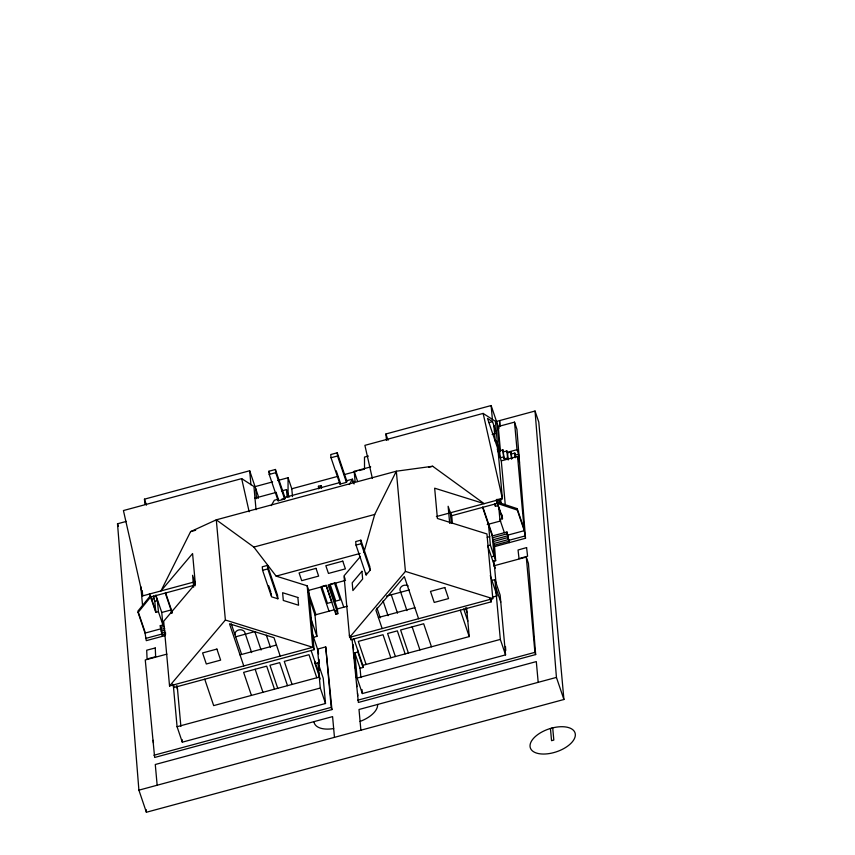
<?xml version="1.0" encoding="UTF-8"?>
<svg xmlns="http://www.w3.org/2000/svg" width="855" height="855" viewBox="0 0 855 855"><rect width="100%" height="100%" fill="white"/><g stroke="black" fill="none" stroke-linecap="round" stroke-linejoin="round"><path stroke-width="1.28" d="M363.867 552.426L374.725 514.443L396.335 471.212L432.673 466.253L484.187 503.659L434.661 488.194L437.407 518.483L486.933 533.948L492.801 598.671L349.588 637.349L344.02 575.875L360.415 556.509M190.59 531.628L160.943 590.955L192.578 553.57L195.325 583.858L163.679 621.243L169.547 685.977L312.759 647.299L307.191 585.814L276.133 576.12L253.839 547.082L216.294 519.829L190.59 531.628L195.656 530.26M271.195 505.636L274.337 500.261L278.121 499.235M278.132 500.816L284.64 499.053L285.143 498.198L275.428 469.481L268.919 471.244L269.207 474.429L278.132 500.816L278.634 499.961M339.948 484.122L346.457 482.359L346.959 481.504L337.244 452.787L330.735 454.55L331.024 457.735L339.948 484.122L340.45 483.267M349.31 484.539L352.452 479.163L354.077 483.983M165.004 635.607L146.28 640.662L145.051 633.095L138.072 612.469L150.608 597.025L193.604 585.418M169.547 685.977L225.378 620.025L216.294 519.829L396.335 471.212L405.42 571.407L349.588 637.349M366.132 574.955L370.162 570.2L369.841 566.683L360.863 540.168L355.701 541.568L356.022 545.084L366.132 574.955L365.919 572.604M144.923 504.418L144.452 499.17L249.671 470.752L258.167 495.857L258.178 498.444M386.492 440.357L385.915 433.966L491.133 405.548L498.935 428.59M256.04 509.74L253.935 486.516L241.666 478.618L123.43 510.553L142.71 595.871L193.529 582.148M451.29 523.335L450.339 512.797L502.419 498.732L495.398 421.312L483.128 413.414L364.893 445.348L372.385 478.479M269.207 474.429L275.716 472.676L275.428 469.481M331.024 457.735L337.533 455.982L337.244 452.787M488.996 422.616L492.555 421.654L496.488 433.271M495.761 421.633L535.038 411.031L538.778 422.071L563.915 699.497L146.387 812.25L138.905 790.159L117.509 523.784L126.369 521.4M254.587 486.762L272.606 481.899M277.757 480.51L288.05 477.731L291.79 488.771L292.496 496.616M368.366 456.046L364.497 457.083L364.519 468.615M494.072 566.234L493.677 561.233L495.665 560.698L494.553 546.612L525.515 538.255L516.922 429.253L514.518 422.135L498.241 426.527L500.496 451.461M254.758 498.198L276.336 492.362M281.413 490.994L286.489 489.626L289.054 497.193M352.581 481.867L355.082 481.194L354.194 471.34L370.696 466.883M492.149 434.447L495.398 433.571M291.79 488.771L337.661 476.385M344.031 474.664L356.77 471.223M359.324 470.539L364.422 469.16M318.669 488.868L318.434 486.271L321.042 485.565L321.79 487.778M284.416 497.535L339.852 482.562M346.147 480.863L352.452 479.163M281.894 499.074L285.143 498.198M428.879 467.279L432.673 466.253M503.584 451.835L506.897 450.948L507.528 457.991L504.226 458.879L502.922 449.88L499.619 450.767L496.199 440.678M507.346 452.295L517.008 449.687L514.518 422.135M507.528 457.991L508.191 459.947L507.56 452.915L510.863 452.017L511.953 458.675M511.525 453.984L514.838 453.086L515.715 457.404M502.922 449.88L503.563 456.912L500.25 457.81L497.118 423.214M515.501 455.052L518.547 454.229L517.008 449.687M505.241 504.546L501.287 460.866L517.564 456.474L519.53 462.277M253.839 547.082L374.725 514.443M436.381 516.57L449.067 513.139M267.444 565.401L262.271 566.801L262.592 570.317L271.569 596.822L277.864 598.789L277.554 595.272L267.444 565.401L267.754 568.917L277.864 598.789M452.423 523.474L451.729 515.704L497.289 503.403L517.307 510.05L524.286 530.677L525.515 538.255M151.356 599.237L153.953 598.532L153.729 596.074M494.682 504.108L495.43 506.31L498.038 505.615M262.592 570.317L267.754 568.917M356.022 545.084L361.184 543.695L360.863 540.168M157.406 600.627L158.41 611.688L155.802 612.394L154.798 601.332L157.406 600.627L155.792 595.839M276.133 576.12L360.105 553.442M504.375 532.718L499.886 519.466L502.494 518.761L502.142 514.945M165.774 633.94L162.108 634.934L160.451 627.431L160.291 625.646L162.899 624.941L161.766 612.469L171.631 609.807M487.211 524.575L500.774 520.919M487.265 537.335L489.776 536.662M509.249 542.647L506.972 532.013L492.277 535.978L482.594 507.368M160.451 627.431L164.128 626.437M506.972 532.013L507.133 533.798L492.448 537.774L494.553 546.612M145.051 633.095L161.328 628.703L160.291 625.646M508.009 535.07L524.286 530.677M161.114 629.398L164.791 628.404M493.111 539.729L507.806 535.764L507.133 533.798M172.71 684.15L173.864 687.548L314.095 649.672L308.719 590.335L326.14 585.632L335.823 614.243L337.81 613.708L337.372 608.92L329.261 584.938M345.548 580.385L328.128 585.098L337.81 613.708M161.274 631.182L164.951 630.188M493.271 541.525L507.966 537.549L507.806 535.764M161.948 633.149L165.614 632.155M493.934 543.481L508.629 539.516L507.966 537.549M487.981 545.693L490.364 545.052L488.547 524.938M145.542 638.461L161.809 634.068L161.435 629.889M508.501 540.435L524.767 536.042M494.094 545.276L508.789 541.301L508.629 539.516M491.646 556.755L494.105 556.092L492.138 534.375L482.872 507.004M166.928 654.118L145.264 659.964L154.648 757.466L331.943 709.586L325.723 646.904L317.536 649.116L319.449 670.267M354.472 639.134L352.142 639.764L358.363 702.447L535.668 654.567L528.411 563.338L526.285 557.065L494.425 565.668L496.092 584.072M313.315 637.338L316.927 636.366L314.993 614.969L334.113 609.807M337.372 608.92L347.312 606.238M235.638 636.804L254.843 631.621L261.074 650.024M386.556 596.053L409.256 589.918M491.935 580.438L494.906 579.637L500.143 595.091L505.562 654.877L362.349 693.555L357.112 678.09L354.825 652.814L357.796 652.012L357.604 649.864M240.02 654.887L276.475 645.044M378.402 617.513L414.857 607.67M492.33 597.207L497.161 595.892L490.278 575.575M349.396 635.201L350.924 639.722L491.155 601.856L490.92 599.259M320.251 679.03L315.014 663.566L317.996 662.764L323.222 678.218L325.52 703.505L182.307 742.172L177.071 726.718L173.373 685.838M318.968 677.171L213.675 705.61L204.73 679.201M360.896 677.588L360.051 668.279L363.033 667.466L362.841 665.329L469.224 636.59L466.616 607.852M177.071 726.718L320.283 688.04L317.996 662.764M357.112 678.09L500.325 639.412L494.906 579.637M153.9 755.254L331.206 707.374L325.723 646.904M357.614 700.234L534.92 652.354L526.285 557.065M138.905 790.159L556.434 677.406L535.038 411.031M405.42 571.407L492.801 598.671M225.378 620.025L312.759 647.299M497.161 501.992L517.179 508.65L524.158 529.266L517.564 456.474M492.555 421.654L487.521 418.416L497.92 449.132M506.897 450.948L507.56 452.915M503.563 456.912L504.226 458.879M497.257 448.971L501.287 460.866M499.213 498.903L500.827 503.691M498.657 499.331L499.865 502.922M498.187 505.316L502.366 517.35M556.434 677.406L563.915 699.497M496.146 500.015L502.494 518.761M534.92 652.354L535.668 654.567M490.364 545.052L495.665 560.698M493.677 561.233L493.453 560.559L493.923 565.796M487.617 545.554L495.269 568.18M495.547 586.669L500.774 602.134M490.011 598.468L491.155 601.856M500.325 639.412L505.562 654.877M450.574 512.316L451.729 515.704M450.339 512.797L448.127 506.267L449.687 523.388M465.409 607.83L467.054 612.682M463.72 609.006L467.824 621.125M460.289 610.192L469.224 636.59M385.915 433.966L388.052 440.272M431.465 646.786L423.674 623.755L400.61 629.985L408.401 653.017M418.587 618.721L404.33 576.591L375.911 610.16L382.142 628.564M406.937 610.63L399.969 590.014A5.216 4.446 -5.2 0 1 402.641 585.793A5.216 4.446 -5.2 0 1 408.188 585.932M412.142 626.865L419.933 649.907M354.194 471.34L357.614 481.44M391.269 594.77L397.5 613.185M405.152 653.893L397.351 630.862L387.593 633.502L395.384 656.533M337.533 455.982L346.457 482.359M383.083 601.001L388.063 615.728M361.184 543.695L370.162 570.2M336.229 470.774L340.034 482.017M376.927 608.023L380.251 617.844M390.831 657.762L383.029 634.731L358.298 641.41L366.09 664.442M318.434 486.271L319.182 488.483M344.405 576.997L345.163 579.263M335.652 583.217L343.763 607.2M353.906 638.92L362.841 665.329M357.796 652.012L363.033 667.466M354.825 652.814L360.051 668.279M320.882 587.203L329.004 611.186M275.716 472.676L284.64 499.053M268.919 471.244L269.763 473.745M276.101 492.469L278.206 498.711M307.191 585.814L308.719 590.335M308.27 591.906L315.987 614.702M309.093 597.549L314.993 614.969M310.611 617.705L316.927 636.366M311.583 631.514L318.284 651.318L318.53 653.968M312.567 645.151L314.095 649.672M331.206 707.374L331.943 709.586M311.113 650.473L319.246 674.499M316.799 677.759L308.997 654.716L284.266 661.396L292.068 684.438M320.283 688.04L325.52 703.505M268.684 585.728L270.821 592.045M280.205 656.084L273.985 637.691L229.493 623.797L243.761 665.927M287.504 685.667L279.713 662.636L269.945 665.265L277.747 688.307M266.365 635.201L270.511 647.481M274.487 689.183L266.685 666.152L243.632 672.372L251.423 695.414M251.637 652.579L244.658 631.963A5.216 4.446 -5.2 0 0 238.652 629.964A5.216 4.446 -5.2 0 0 234.89 634.592M255.153 669.262L262.955 692.304M231.278 623.894L241.452 653.99M144.452 499.17L146.472 505.145M165.571 592.697L172.315 612.597M165.293 593.06L172.079 613.088M155.867 595.059L161.766 612.469M153.205 596.33L154.798 601.332M158.41 611.688L162.899 624.941M151.634 599.024L155.674 610.983M149.454 593.637L155.802 612.394M161.809 634.068L162.557 636.27M176.322 685.86L177.53 689.429M117.509 523.784L118.343 526.242M138.35 612.276L144.923 631.685M483.128 413.414L502.419 498.732M241.666 478.618L249.158 511.76M552.715 727.883L553.816 740.077L551.55 740.687L550.449 728.492M518.547 454.229L519.188 461.273M538.19 682.333L536.309 661.599L359.004 709.49L360.885 730.213M514.838 453.086L515.266 457.778M517.179 508.65L517.307 510.05M510.863 452.017L511.504 459.06M500.688 498.85L501.126 503.68M493.869 425.544L495.302 441.404M491.133 405.548L492.448 419.976M498.882 508.404L499.886 519.466M497.471 499.373L497.802 502.997M496.926 499.341L497.289 503.403M495.216 503.852L495.43 506.31M361.986 689.558L362.349 693.555M353.126 644.606L353.596 649.864M354.077 655.122L354.43 659.066M354.911 664.324L355.263 668.268M355.744 673.526L356.097 677.47M356.578 682.728L356.941 686.672M357.529 693.245L357.775 695.874M350.689 637.093L350.924 639.722M335.502 610.652L335.823 614.243M321.042 485.565L321.277 488.162M334.465 737.352L332.584 716.618L155.279 764.498L157.16 785.232M319.001 659.258L319.364 663.223M314.822 661.417L315.014 663.566M286.489 489.626L287.162 497.012M271.249 593.306L271.463 595.657M255.656 488.429L256.575 498.657M249.671 470.752L250.943 484.817M195.143 585.761L194.79 581.817L192.578 575.287L193.657 587.139M171.246 610.63L171.47 613.142M177.209 685.913L180.875 726.355M182.062 739.543L182.307 742.172M173.629 684.951L173.864 687.548M150.608 597.025L150.48 595.625L137.944 611.069L138.072 612.469M142.24 590.655L142.71 595.871M140.851 586.68L142.529 605.212M146.152 809.6L146.387 812.25M500.025 425.811L499.619 420.596L499.63 426.88M505.465 646.466L505.775 650.452M153.227 740.291L153.44 742.931M288.05 477.731L288.082 496.947M377.621 704.456A23.555 12.023 -18.7 0 1 360.083 721.417M333.664 728.556A23.555 12.023 -18.7 0 1 313.967 721.652M361.943 571.3L352.196 582.811L352.901 590.559L362.648 579.038L361.943 571.3M551.571 728.15L548.632 729.048A23.566 12.023 -18.7 0 0 534.204 752.101A23.566 12.023 -18.7 0 0 572.358 741.798A23.566 12.023 -18.7 0 0 554.542 727.455L551.571 728.15M526.595 547.606L518.045 550L519.028 558.593L527.588 556.199L526.595 547.606M316.019 568.361L299.09 572.936L301.708 580.663L318.637 576.099L316.019 568.361M342.77 561.136L325.841 565.711L328.459 573.438L345.388 568.874L342.77 561.136M326.14 585.322L321.737 586.509L327.433 603.341L331.836 602.155L326.14 585.322M334.508 583.067L330.105 584.254L335.801 601.086L340.204 599.889L334.508 583.067M216.903 649.073L202.582 652.942L206.311 663.993L220.633 660.124L216.903 649.073M444.814 587.524L430.493 591.393L434.233 602.433L448.554 598.575L444.814 587.524M155.268 647.972L146.697 650.206L147.071 658.959L155.642 656.736L155.268 647.972M297.871 597.485L282.61 592.718L283.315 600.467L298.577 605.222L297.871 597.485"/></g></svg>
